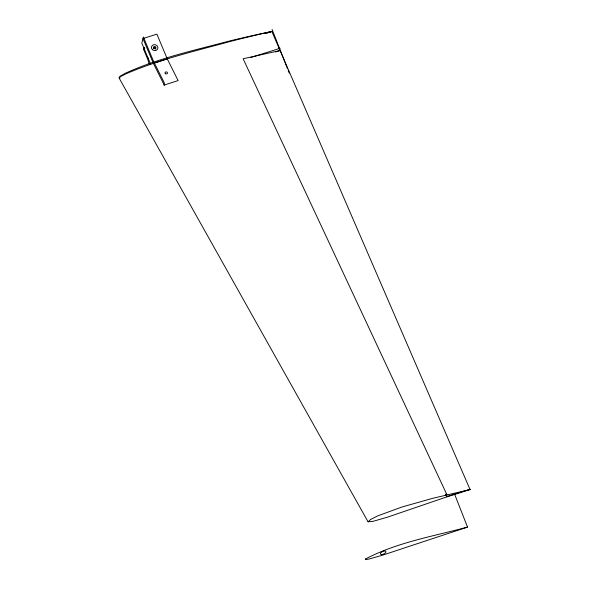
<?xml version="1.0" encoding="UTF-8"?>
<svg xmlns="http://www.w3.org/2000/svg" width="589" height="589" viewBox="0 0 589 589"><rect width="100%" height="100%" fill="white"/><g stroke="black" fill="none" stroke-linecap="round" stroke-linejoin="round"><path stroke-width="0.88" d="M164.198 85.471L164.287 82.806L153.633 61.528L143.377 37.026L141.809 43.137L150.578 64.083M470.066 489.562L446.896 496.858L387.275 517.238L373.161 521.302L368.059 521.847L370.591 519.505L377.689 515.89L401.867 507.033L432.687 498.316L470.066 489.562L271.838 31.46A837.124 453.361 -26.6 0 0 230.755 40.685C195.187 50.124 158.691 57.987 125.096 73.382C124.198 74.339 117.358 76.717 119.744 78.146M153.398 63.391L164.213 85.03L178.114 80.597L167.305 58.981L156.895 34.14L142.98 38.557L153.398 63.391L155.062 62.846M156.166 62.486L159.45 61.44M144.386 47.599L143.407 48.313L144.283 48.004M143.988 48.327C143.311 47.017 144.077 49.101 144.857 48.055M144.541 49.277C143.414 50.33 143.23 47.731 143.672 49.55L147.36 58.355A8.003 1.9 72.5 0 1 149.113 63.951M147.36 58.355L148.229 58.083M265.698 33.389L271.838 31.453A837.124 374.03 -24.6 0 0 231.028 41.245C195.526 50.978 159.31 59.401 125.42 74.052C124.573 74.913 117.69 77.122 119.847 78.352M267.016 32.984L271.838 31.46M250.848 57.516L280.165 48.254M470.074 489.238L446.904 496.556L445.74 494.061M160.525 61.094L164.059 59.99M275.461 51.987L280.092 50.521L243.132 58.767L446.963 494.797M164.706 59.783L167.305 58.981M118.926 77.741L368.044 521.773M445.829 494.598L446.896 496.858M272.089 29.45L287.557 68.832M288.227 70.54L289.236 73.11M454.318 493.464L467.43 526.853M153.427 48.033A1.23 1.2 9.8 0 1 154.936 47.834M154.988 47.731A1.207 1.082 43.2 0 1 155.606 49.181M365.651 558.909L365.379 559.344L365.968 559.55L369.045 559.035L382.106 555.324L467.394 527.133C433.254 536.329 397.177 542.314 365.651 558.909M382.165 554.455A3.004 1.34 -24.6 0 0 385.942 551.569A3.004 1.34 -24.6 0 0 381.458 552.224A3.004 1.34 -24.6 0 0 382.165 554.455M153.825 48.408A1.252 1.134 13.8 0 0 155.894 47.952A1.252 1.134 13.8 0 0 154.34 46.516A1.252 1.134 13.8 0 0 153.825 48.408M165.583 73.772A1.252 1.016 2 0 0 167.49 72.97A1.252 1.016 2 0 0 165.649 72.02A1.252 1.016 2 0 0 165.583 73.772M152.463 49.69A3.254 2.952 14 0 0 157.83 48.445A3.254 2.952 14 0 0 153.766 44.742A3.254 2.952 14 0 0 152.463 49.69"/></g></svg>
